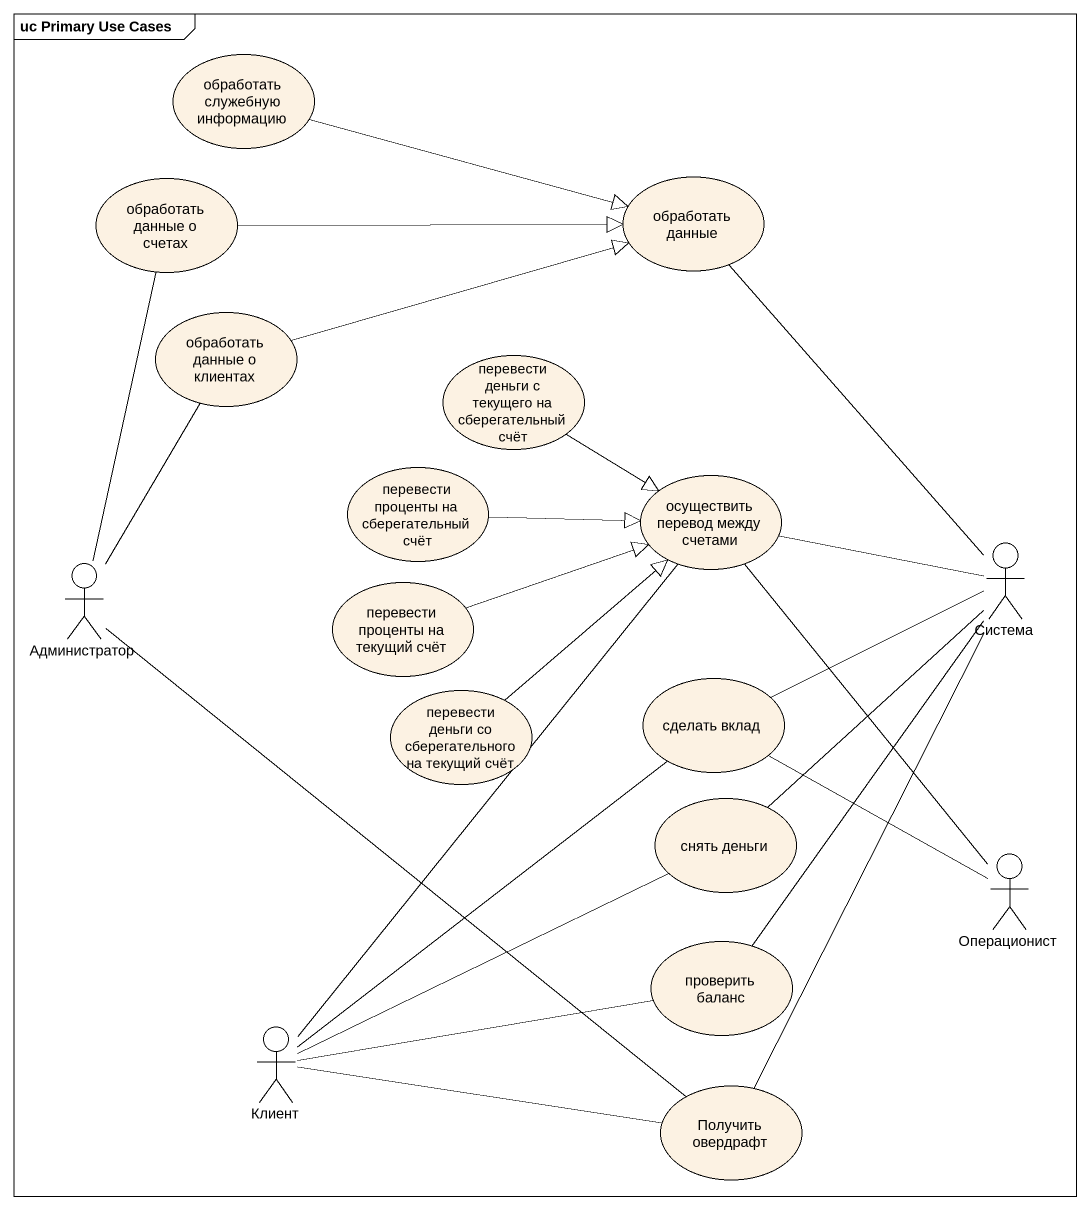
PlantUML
@startuml
mainframe uc Primary Use Cases
usecase "обработать служебную информацию" as обработать_служебную
usecase "обработать данные о счетах" as обработать_данные_о_счетах
usecase "обработать данные" as обработать_данные
usecase "обработать данные о клиентах" as обработать_данные_о_клиентах
usecase "перевести деньги с текущего на сберегательный счёт" as перевести_деньги_с_текущего
usecase "перевести проценты на сберегательный счёт" as перевести_проценты_на
usecase "осуществить перевод между счетами" as осуществить_перевод_между
actor Администратор
usecase "перевести проценты на текущий счёт" as перевести_проценты_на_2
actor Система
usecase "перевести деньги со сберегательного на текущий счёт" as перевести_деньги_со
usecase "сделать вклад" as сделать_вклад
usecase "снять деньги" as снять_деньги
actor Операционист
usecase "проверить баланс" as проверить_баланс
actor Клиент
usecase "Получить овердрафт" as Получить_овердрафт
обработать_служебную -right-|> обработать_данные
обработать_данные_о_счетах -right-|> обработать_данные
обработать_данные_о_клиентах -right-|> обработать_данные
перевести_деньги_с_текущего --|> осуществить_перевод_между
перевести_проценты_на -right-|> осуществить_перевод_между
осуществить_перевод_между -right- Система
осуществить_перевод_между -- Клиент
Администратор -up- обработать_данные_о_счетах
Администратор -up- обработать_данные_о_клиентах
Администратор -- Получить_овердрафт
перевести_проценты_на_2 -right-|> осуществить_перевод_между
Система -up- обработать_данные
Система -- Получить_овердрафт
перевести_деньги_со -up-|> осуществить_перевод_между
сделать_вклад -right- Система
снять_деньги -up- Система
Операционист -up- осуществить_перевод_между
Операционист -up- сделать_вклад
проверить_баланс -up- Система
Клиент -up- сделать_вклад
Клиент -right- снять_деньги
Клиент -right- проверить_баланс
Клиент -right- Получить_овердрафт
@enduml
